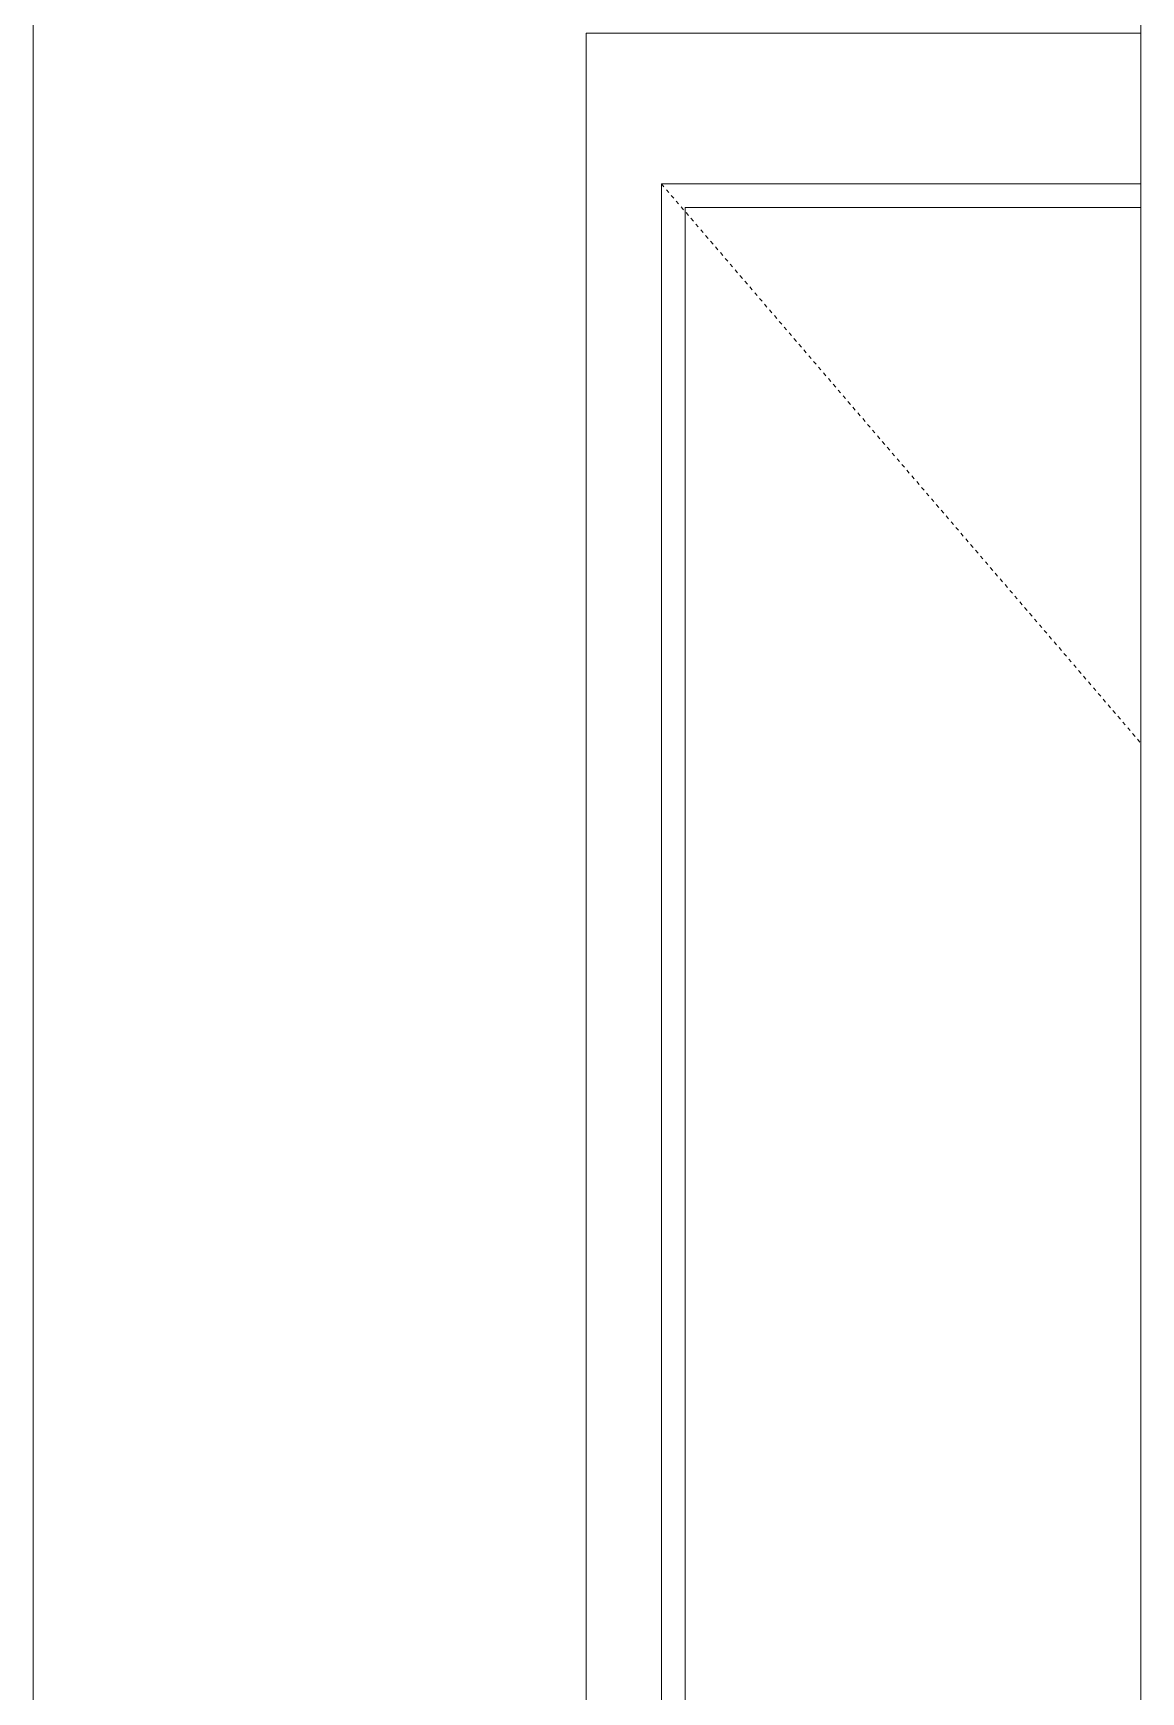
# Model space of a CAD drawing. Header units: inches. Extents: x 9661 to 15313, y -314 to 660.
# Drawn here: x 11688.74 to 11718.11, y 312 to 356 of the extents above; entities that cross this region are included whole.
import ezdxf

# ---------------------------------------------------------------- set-up
doc = ezdxf.new("R2010")
doc.units = ezdxf.units.IN
doc.header["$MEASUREMENT"] = 0
doc.linetypes.add('Dash 1_16_', pattern=[0.12499999999999999, 0.06249999999999999, -0.06249999999999999])
for name, color, linetype, lineweight in [('0-1', 7, 'Continuous', 5), ('0-4', 7, 'Continuous', 9), ('A-DOOR-2', 7, 'Dash 1_16_', 9), ('A-DOOR-FRAM-3', 7, 'Continuous', 9), ('I-WALL-1', 55, 'Continuous', 9)]:
    doc.layers.add(name, color=color, linetype=linetype, lineweight=lineweight)

# ---------------------------------------------------------------- blocks, each defined once
blk = doc.blocks.new('HOLLOW METAL - UNIT DOOR-2191978-BUILDING SECTION - EAST_WEST - COURTYARD - LOOKING NORTH')
at = {"layer": 'A-DOOR-2'}
blk.add_line((11705.40189611278, 351.9999999999275), (11718.11439611053, 337.168750002548), dxfattribs=at)
at = {"layer": 'A-DOOR-FRAM-3'}
for p, q in [((11718.11439611053, 355.9999999999272), (11703.40189611278, 355.9999999999275)), ((11703.40189611278, 355.9999999999275), (11703.40189611278, 267.9999999999277)), ((11705.40189611278, 351.9999999999276), (11718.11439611053, 351.9999999999274)), ((11705.40189611278, 267.9999999999276), (11705.40189611278, 351.9999999999276)), ((11706.02689611278, 351.3749999999276), (11718.11439611053, 351.3749999999274)), ((11706.02689611278, 267.9999999999276), (11706.02689611278, 351.3749999999276))]:
    blk.add_line(p, q, dxfattribs=at)
blk = doc.blocks.new('CTR - 1st Phase - Common Walls_rvt-1-BUILDING SECTION - EAST_WEST - COURTYARD - LOOKING NORTH')
at = {"layer": 'I-WALL-1'}
for p, q in [((11718.11439611053, 396.9999999999584), (11718.11439611053, 267.9999999999586)), ((11688.73939611487, 372.8749815332997), (11688.73939611487, 267.9999999997614))]:
    blk.add_line(p, q, dxfattribs=at)
at = {"layer": '0-4'}
blk.add_blockref('HOLLOW METAL - UNIT DOOR-2191978-BUILDING SECTION - EAST_WEST - COURTYARD - LOOKING NORTH', (0, 0), dxfattribs=at)

msp = doc.modelspace()

# ---------------------------------------------------------------- block references
at = {"layer": '0-1'}
msp.add_blockref('CTR - 1st Phase - Common Walls_rvt-1-BUILDING SECTION - EAST_WEST - COURTYARD - LOOKING NORTH', (0, 0), dxfattribs=at)

doc.saveas('drawing.dxf')
